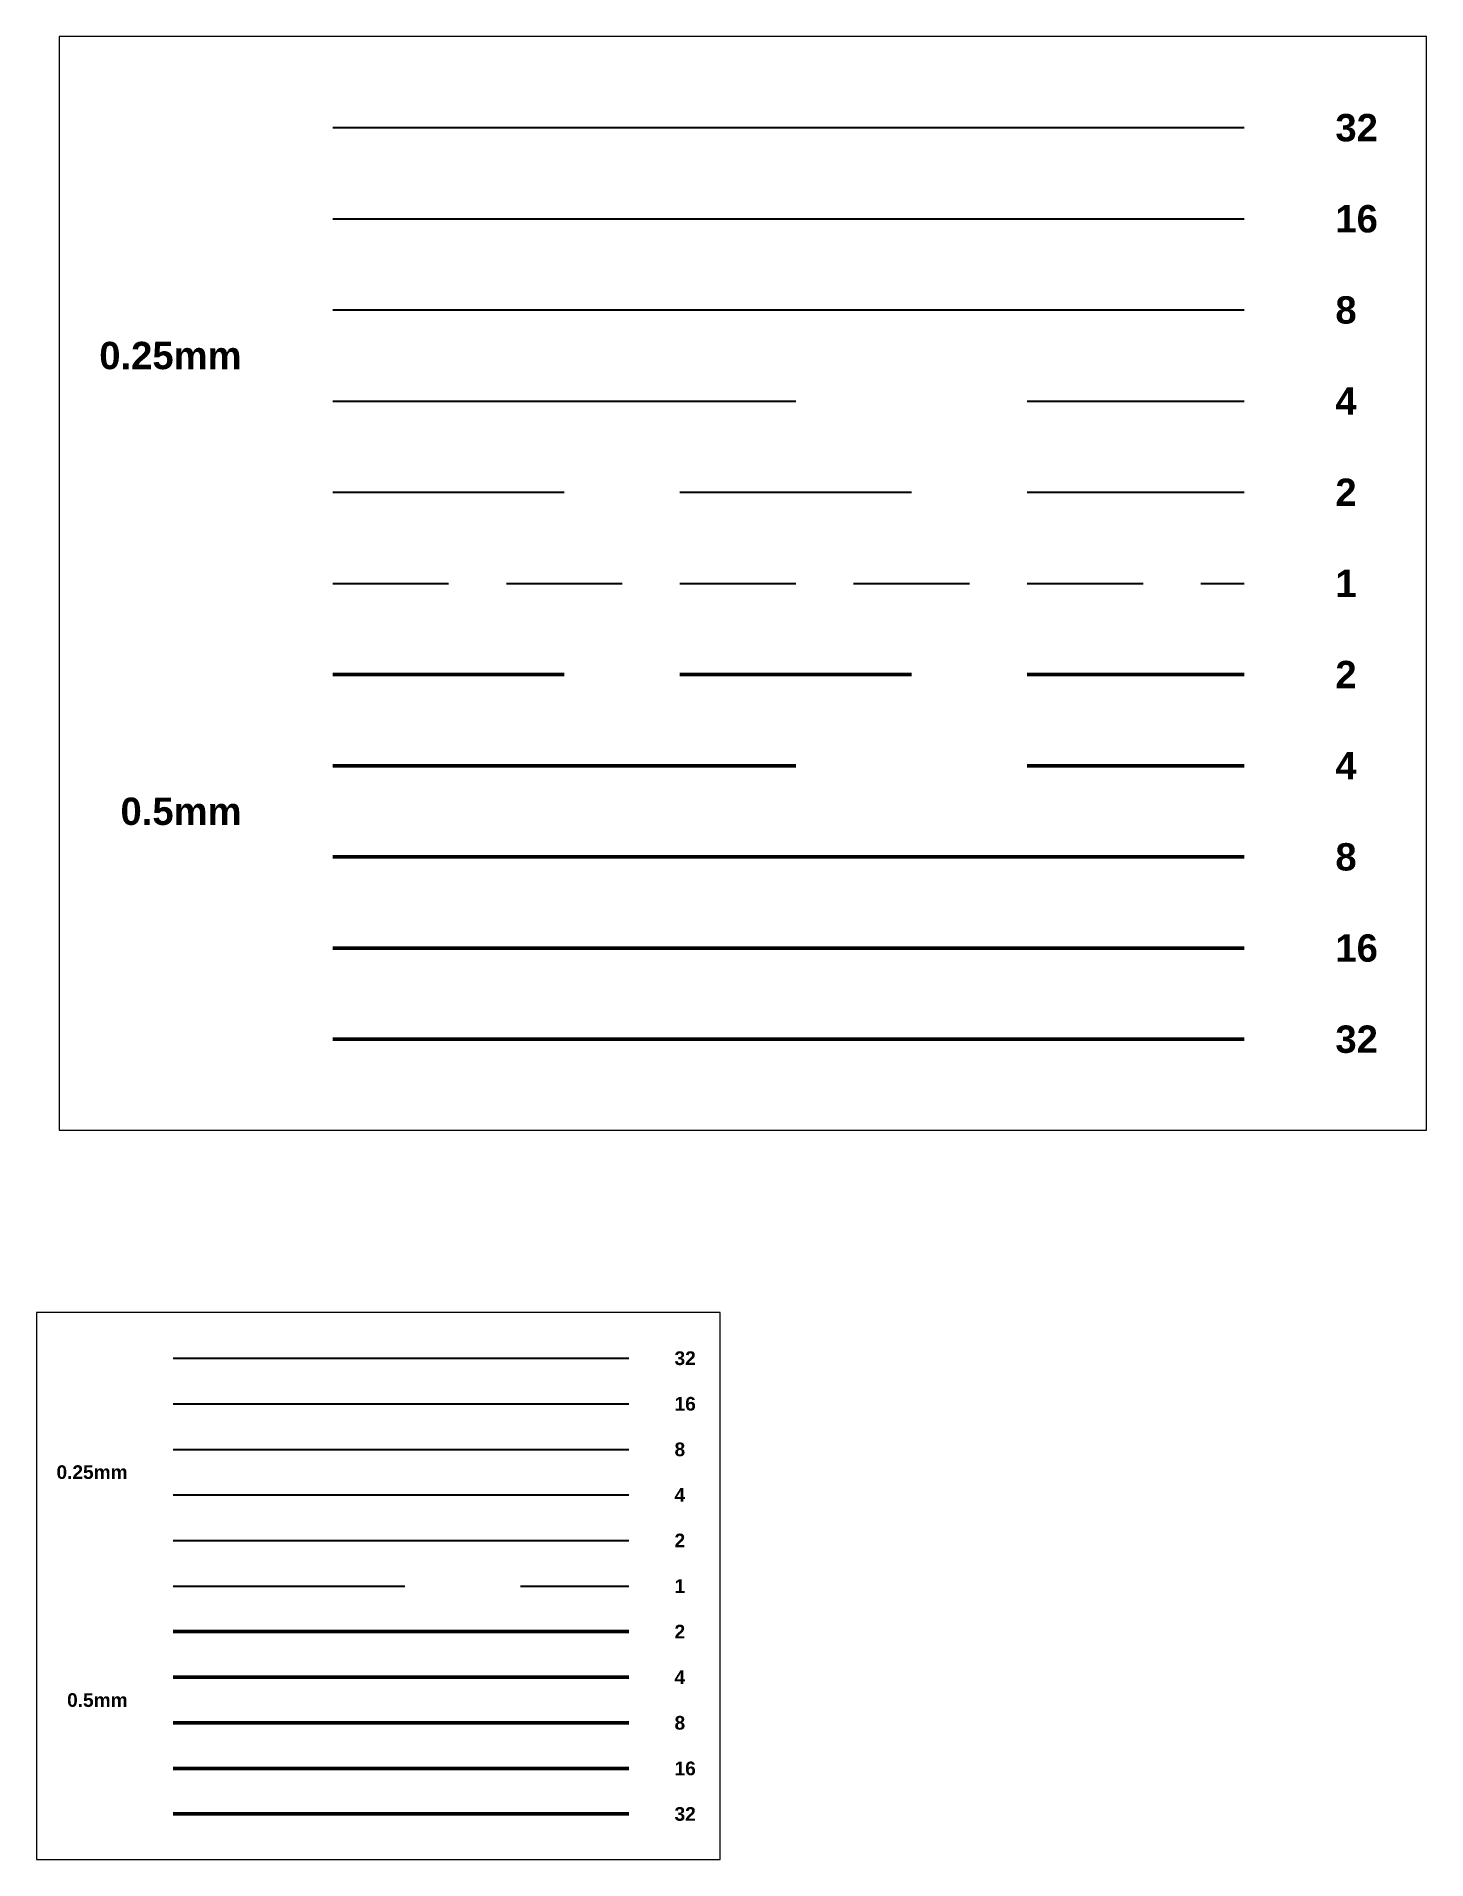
# Paper-space layout 'Layout1' of a CAD drawing. Header units: millimetres. Extents: x 22 to 175, y 80 to 280.
# The model-space entities are those that its viewports show. They can reach past a viewport. Long polylines and large blocks are cut down to what shows.
import ezdxf
from ezdxf.enums import TextEntityAlignment as Align

# ---------------------------------------------------------------- set-up
doc = ezdxf.new("R2010")
doc.units = ezdxf.units.MM
doc.linetypes.add('DASHED', pattern=[19.05, 12.7, -6.35])
doc.layers.get('0').update_dxf_attribs({"lineweight": 25})
doc.styles.add('textstyle3', font='Arial Bold.ttf')

msp = doc.modelspace()

# ---------------------------------------------------------------- linework, layer by layer
at = {"linetype": 'DASHED', "lineweight": 25, "ltscale": 32}
msp.add_line((0, 50), (100, 50), dxfattribs=at)
at = {"linetype": 'DASHED', "lineweight": 25, "ltscale": 16}
msp.add_line((0, 40), (100, 40), dxfattribs=at)
at = {"linetype": 'DASHED', "lineweight": 25, "ltscale": 8}
msp.add_line((0, 30), (100, 30), dxfattribs=at)
at = {"linetype": 'DASHED', "lineweight": 25, "ltscale": 4}
msp.add_line((0, 20), (100, 20), dxfattribs=at)
at = {"linetype": 'DASHED', "lineweight": 25, "ltscale": 2}
msp.add_line((0, 10), (100, 10), dxfattribs=at)
at = {"color": 1, "linetype": 'DASHED'}
msp.add_line((0, 0), (100, 0), dxfattribs=at)
at = {"linetype": 'DASHED', "lineweight": 50, "ltscale": 2}
msp.add_line((0, -10), (100, -10), dxfattribs=at)
at = {"linetype": 'DASHED', "lineweight": 50, "ltscale": 4}
msp.add_line((0, -20), (100, -20), dxfattribs=at)
at = {"linetype": 'DASHED', "lineweight": 50, "ltscale": 8}
msp.add_line((0, -30), (100, -30), dxfattribs=at)
at = {"linetype": 'DASHED', "lineweight": 50, "ltscale": 16}
msp.add_line((0, -40), (100, -40), dxfattribs=at)
at = {"linetype": 'DASHED', "lineweight": 50, "ltscale": 32}
msp.add_line((0, -50), (100, -50), dxfattribs=at)

# ---------------------------------------------------------------- texts
at = {"style": 'textstyle3'}
for s, p in [('32', (110, 50)), ('16', (110, 40)), ('8', (110, 30)), ('4', (110, 20)), ('2', (110, 10)), ('1', (110, 0)), ('2', (110, -10)), ('4', (110, -20)), ('8', (110, -30)), ('16', (110, -40)), ('32', (110, -50))]:
    msp.add_text(s, height=3, dxfattribs=at).set_placement(p, align=Align.MIDDLE_LEFT)
for s, p in [('0.25mm', (-10, 25)), ('0.5mm', (-10, -25))]:
    msp.add_text(s, height=3, dxfattribs=at).set_placement(p, align=Align.MIDDLE_RIGHT)

psp = doc.layouts.get("Layout1")

# ---------------------------------------------------------------- viewports
at = {"layer": '0'}
psp.add_viewport(center=(100, 220), size=(150, 120), view_center_point=(45, 0), view_height=120, dxfattribs=at)
psp.add_viewport(center=(60, 110), size=(75, 60), view_center_point=(45, 0), view_height=120, status=3, dxfattribs=at)

doc.saveas('drawing.dxf')
